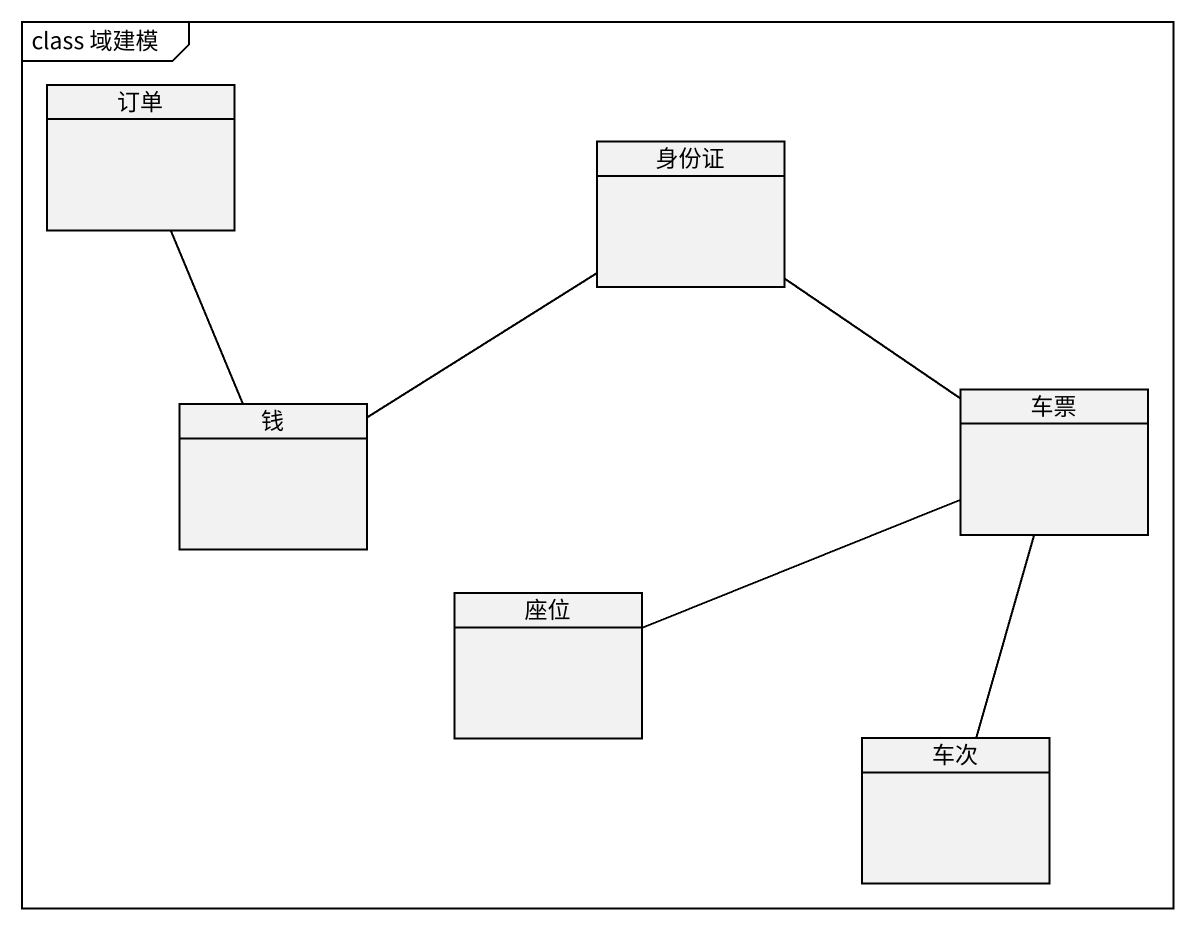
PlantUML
@startuml
mainframe class 域建模
hide circle
hide empty members
class 订单
class 身份证
class 钱
class 车票
class 座位
class 车次
身份证 -- 钱
身份证 -- 车票
钱 -up- 订单
车票 -left- 座位
车票 -- 车次
@enduml
